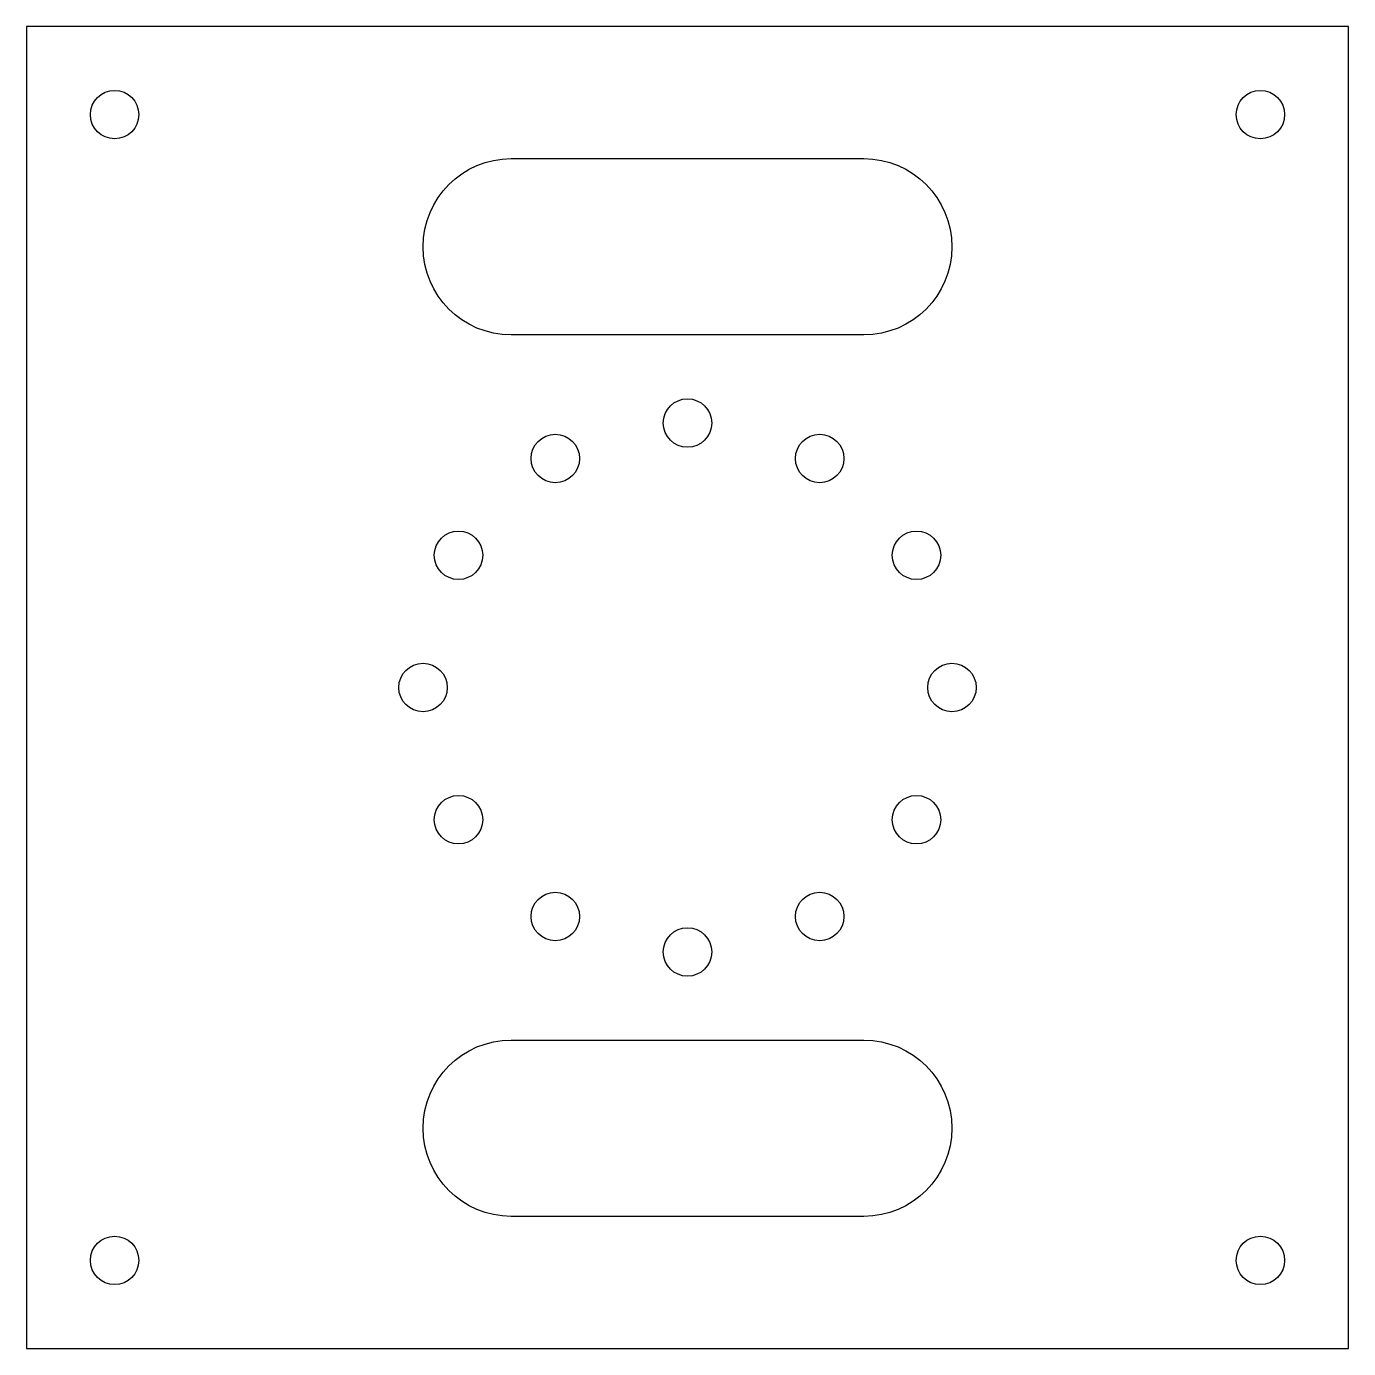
# Model space of a CAD drawing. Header units: millimetres. Extents: x -75 to 75, y -75 to 75.
import ezdxf

# ---------------------------------------------------------------- set-up
doc = ezdxf.new("R2010")
doc.units = ezdxf.units.MM

msp = doc.modelspace()

# ---------------------------------------------------------------- linework, layer by layer
msp.add_lwpolyline([(-75, -75), (75, -75), (75, 75), (-75, 75)], close=True)
for points in [[(20, 40), (-20, 40, -1), (-20, 60), (20, 60, -1)], [(-20, -60, -1), (-20, -40), (20, -40, -1), (20, -60)]]:
    msp.add_lwpolyline(points, format="xyb", close=True)
for centre in [(-65, 65), (65, 65), (0, 30), (-15, 25.98), (15, 25.98), (-25.98, 15), (25.98, 15), (-30, 0), (30, 0), (-25.98, -15), (25.98, -15), (-15, -25.98), (15, -25.98), (0, -30), (-65, -65), (65, -65)]:
    msp.add_circle(centre, 2.75)

doc.saveas('drawing.dxf')
